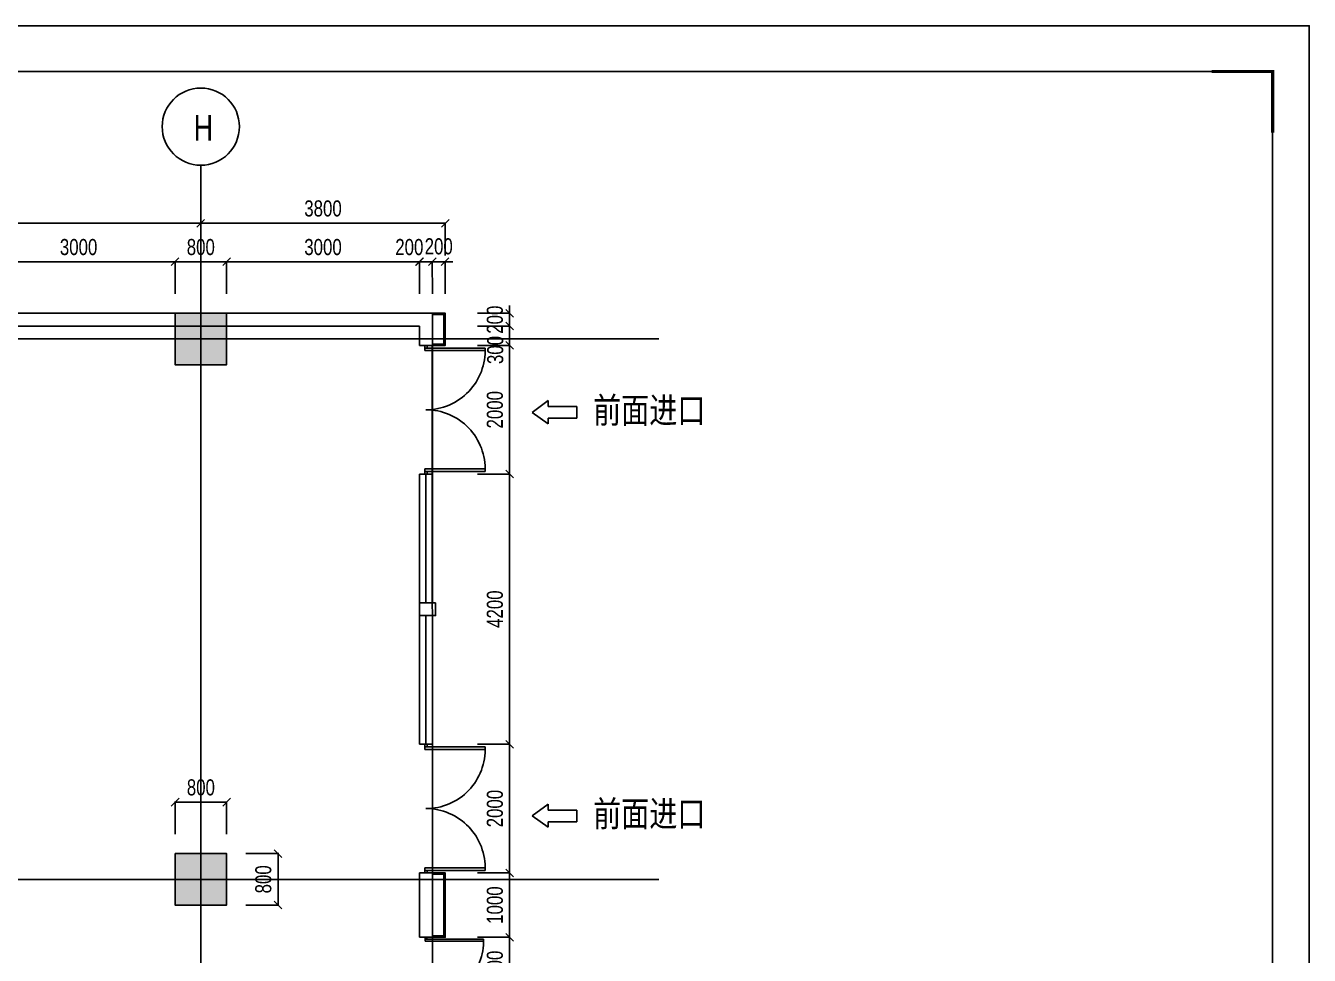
# Model space of a CAD drawing. Extents: x 30918 to 70834, y 132794 to 161021.
# Drawn here: x 50876 to 70834, y 146569 to 161021 of the extents above; entities that cross this region are included whole.
import ezdxf

# ---------------------------------------------------------------- set-up
doc = ezdxf.new("R2010")
doc.units = 0
doc.header["$LTSCALE"] = 1000
doc.linetypes.add('CENTER', pattern=[2, 1.25, -0.25, 0.25, -0.25])
doc.layers.get('Defpoints').update_dxf_attribs({"color": 212})
for name, color, linetype in [('0-土建-墙体', 7, 'Continuous'), ('0-土建-柱', 42, 'Continuous'), ('0-土建-柱填充', 251, 'Continuous'), ('0-土建-窗', 4, 'Continuous'), ('0-土建-门窗', 4, 'Continuous'), ('0-非租赁范围一', 251, 'Continuous'), ('DIM', 3, 'Continuous'), ('DIM TEXT', 7, 'Continuous'), ('新增油烟管井2014-08-06', 2, 'Continuous'), ('轴线', 10, 'CENTER')]:
    doc.layers.add(name, color=color, linetype=linetype)
doc.layers.add('H-外墙百叶', color=3, linetype='Continuous', lineweight=25)
doc.styles.get("Standard").update_dxf_attribs({"font": 'arial.ttf', "width": 0.75})
doc.styles.add('黑体', font='simhei.ttf', dxfattribs={"width": 0.8})
doc.dimstyles.new('DIM-200MM', dxfattribs={"dimtxt": 250, "dimasz": 120, "dimexe": 10, "dimexo": 100, "dimgap": 100, "dimtad": 1, "dimdec": 0, "dimrnd": 5, "dimzin": 1, "dimdsep": 46, "dimtxsty": 'Standard', "dimblk": 'OBLIQUE', "dimcen": 0.5, "dimdle": 1, "dimclrd": 256, "dimclre": 256, "dimclrt": 7, "dimaunit": 1, "dimadec": 0, "dimazin": 0, "dimtfac": 1, "dimtdec": 0, "dimtix": 1, "dimtmove": 2, "dimatfit": 3, "dimfxl": 500, "dimfxlon": 1, "dimtolj": 1, "dimtzin": 1, "dimarcsym": 0})

# ---------------------------------------------------------------- blocks, each defined once
blk = doc.blocks.new('北区-墙-2F$0$DOOR_C01')
for p, q in [((-0.48, 0.4596), (-0.48, -0.01)), ((-0.46, -0.01), (-0.46, 0.46)), ((0.46, -0.01), (0.46, 0.46)), ((0.48, 0.4596), (0.48, -0.01)), ((-0.5, -0.01), (-0.5, 0.01)), ((-0.5, 0.01), (-0.48, 0.01)), ((0.5, 0.01), (0.48, 0.01)), ((0.5, -0.01), (0.5, 0.01)), ((-0.5, -0.01), (-0.46, -0.01)), ((0.5, -0.01), (0.46, -0.01))]:
    blk.add_line(p, q)
for centre, start, end in [((-0.46, 0), 0, 92.49191), ((0.46, 0), 87.50809, 180)]:
    blk.add_arc(centre, 0.46, start, end)
blk = doc.blocks.new('南区-墙-2F$0$南区-墙-1F$0$DOOR_B01')
for p, q in [((-0.47, 0.895), (-0.47, -0.015)), ((-0.44, -0.015), (-0.44, 0.895)), ((-0.5, 0.015), (-0.47, 0.015)), ((-0.5, -0.015), (-0.5, 0.015)), ((0.47, 0.015), (0.5, 0.015)), ((0.5, 0.015), (0.5, -0.015)), ((-0.5, -0.015), (-0.44, -0.015)), ((0.5, -0.015), (0.47, -0.015))]:
    blk.add_line(p, q)
blk.add_arc((-0.44, -0.015), 0.91, 0, 91.8892)
blk = doc.blocks.new('_Oblique')
at = {"color": 0, "linetype": 'ByBlock', "lineweight": -2}
blk.add_line((-0.5, -0.5), (0.5, 0.5), dxfattribs=at)
blk = doc.blocks.new('*D107')
at = {"layer": 'Defpoints', "color": 0, "transparency": 16777216}
for p in [(53199, 157350), (50200, 153564), (53199, 153564)]:
    blk.add_point(p, dxfattribs=at)
at = {"layer": 'DIM', "lineweight": -2, "transparency": 16777216}
for p, q in [((50199, 157350), (53200, 157350)), ((50200, 156850), (50200, 157360)), ((53199, 156850), (53199, 157360))]:
    blk.add_line(p, q, dxfattribs=at)
at = {"layer": 'DIM', "lineweight": -2, "transparency": 16777216, "xscale": 120, "yscale": 120, "zscale": 120}
for p, rotation in [((50200, 157350), 180.0016419519859), ((53199, 157350), 0.001641951985867226)]:
    blk.add_blockref('_Oblique', p, dxfattribs=dict(at, rotation=rotation))
at = {"layer": 'DIM', "color": 7, "transparency": 16777216, "insert": (51699, 157578), "char_height": 250, "attachment_point": 5, "rotation": 0.0016}
blk.add_mtext('\\A1;3000', dxfattribs=at)
blk = doc.blocks.new('*D108')
at = {"layer": 'Defpoints', "color": 0, "transparency": 16777216}
for p in [(53999, 157350), (53199, 153564), (53999, 153564)]:
    blk.add_point(p, dxfattribs=at)
at = {"layer": 'DIM', "lineweight": -2, "transparency": 16777216}
for p, q in [((53198, 157350), (54000, 157350)), ((53199, 156850), (53199, 157360)), ((53999, 156850), (53999, 157360))]:
    blk.add_line(p, q, dxfattribs=at)
at = {"layer": 'DIM', "lineweight": -2, "transparency": 16777216, "xscale": 120, "yscale": 120, "zscale": 120}
for p, rotation in [((53199, 157350), 179.9938451799588), ((53999, 157350), 359.9938451799588)]:
    blk.add_blockref('_Oblique', p, dxfattribs=dict(at, rotation=rotation))
at = {"layer": 'DIM', "color": 7, "transparency": 16777216, "insert": (53599, 157578), "char_height": 250, "attachment_point": 5, "rotation": 359.9938}
blk.add_mtext('\\A1;800', dxfattribs=at)
blk = doc.blocks.new('*D109')
at = {"layer": 'Defpoints', "color": 0, "transparency": 16777216}
for p in [(57000, 157350), (53999, 153564), (57000, 153564)]:
    blk.add_point(p, dxfattribs=at)
at = {"layer": 'DIM', "lineweight": -2, "transparency": 16777216}
for p, q in [((53998, 157350), (57001, 157350)), ((53999, 156850), (53999, 157360)), ((57000, 156850), (57000, 157360))]:
    blk.add_line(p, q, dxfattribs=at)
at = {"layer": 'DIM', "lineweight": -2, "transparency": 16777216, "xscale": 120, "yscale": 120, "zscale": 120, "rotation": 180}
blk.add_blockref('_Oblique', (53999, 157350), dxfattribs=at)
at = {"layer": 'DIM', "lineweight": -2, "transparency": 16777216, "xscale": 120, "yscale": 120, "zscale": 120}
blk.add_blockref('_Oblique', (57000, 157350), dxfattribs=at)
at = {"layer": 'DIM', "color": 7, "transparency": 16777216, "insert": (55499, 157578), "char_height": 250, "attachment_point": 5}
blk.add_mtext('\\A1;3000', dxfattribs=at)
blk = doc.blocks.new('*D110')
at = {"layer": 'Defpoints', "color": 0, "transparency": 16777216}
for p in [(57198, 157350), (57000, 153564), (57200, 153564)]:
    blk.add_point(p, dxfattribs=at)
at = {"layer": 'DIM', "lineweight": -2, "transparency": 16777216}
for p, q in [((56997, 157350), (57199, 157350)), ((56999, 156850), (56998, 157360)), ((57199, 156850), (57198, 157360))]:
    blk.add_line(p, q, dxfattribs=at)
at = {"layer": 'DIM', "lineweight": -2, "transparency": 16777216, "xscale": 120, "yscale": 120, "zscale": 120}
for p, rotation in [((56998, 157350), 180.0246307503179), ((57198, 157350), 0.02463075031794881)]:
    blk.add_blockref('_Oblique', p, dxfattribs=dict(at, rotation=rotation))
at = {"layer": 'DIM', "color": 7, "transparency": 16777216, "insert": (56841, 157578), "char_height": 250, "attachment_point": 5, "rotation": 0.0246}
blk.add_mtext('\\A1;200', dxfattribs=at)
blk = doc.blocks.new('*D111')
at = {"layer": 'Defpoints', "color": 0, "transparency": 16777216}
for p in [(57398, 157350), (57200, 153564), (57400, 153564)]:
    blk.add_point(p, dxfattribs=at)
at = {"layer": 'DIM', "lineweight": -2, "transparency": 16777216}
for p, q in [((57198, 157350), (57078, 157350)), ((57199, 156850), (57198, 157360)), ((57198, 157350), (57398, 157350)), ((57399, 156850), (57398, 157360)), ((57398, 157350), (57518, 157350))]:
    blk.add_line(p, q, dxfattribs=at)
at = {"layer": 'DIM', "lineweight": -2, "transparency": 16777216, "xscale": 120, "yscale": 120, "zscale": 120}
for p, rotation in [((57198, 157350), 0.02463119905797839), ((57398, 157350), 180.024631199058)]:
    blk.add_blockref('_Oblique', p, dxfattribs=dict(at, rotation=rotation))
at = {"layer": 'DIM', "color": 7, "transparency": 16777216, "insert": (57298, 157589), "char_height": 250, "attachment_point": 5, "rotation": 0.0246}
blk.add_mtext('\\A1;200', dxfattribs=at)
blk = doc.blocks.new('*D112')
at = {"layer": 'Defpoints', "color": 0, "transparency": 16777216}
for p in [(57000, 156550), (58400, 156550), (57000, 156350)]:
    blk.add_point(p, dxfattribs=at)
at = {"layer": 'DIM', "lineweight": -2, "transparency": 16777216}
for p, q in [((57900, 156550), (58410, 156550)), ((58400, 156550), (58400, 156670)), ((58400, 156350), (58400, 156550)), ((57900, 156350), (58410, 156350)), ((58400, 156350), (58400, 156230))]:
    blk.add_line(p, q, dxfattribs=at)
at = {"layer": 'DIM', "lineweight": -2, "transparency": 16777216, "xscale": 120, "yscale": 120, "zscale": 120}
for p, rotation in [((58400, 156550), 270), ((58400, 156350), 90)]:
    blk.add_blockref('_Oblique', p, dxfattribs=dict(at, rotation=rotation))
at = {"layer": 'DIM', "color": 7, "transparency": 16777216, "insert": (58172, 156450), "char_height": 250, "attachment_point": 5, "rotation": 90}
blk.add_mtext('\\A1;200', dxfattribs=at)
blk = doc.blocks.new('*D113')
at = {"layer": 'Defpoints', "color": 0, "transparency": 16777216}
for p in [(57000, 156350), (58400, 156350), (57000, 156050)]:
    blk.add_point(p, dxfattribs=at)
at = {"layer": 'DIM', "lineweight": -2, "transparency": 16777216}
for p, q in [((57900, 156350), (58410, 156350)), ((58400, 156049), (58400, 156351)), ((57900, 156050), (58410, 156050))]:
    blk.add_line(p, q, dxfattribs=at)
at = {"layer": 'DIM', "lineweight": -2, "transparency": 16777216, "xscale": 120, "yscale": 120, "zscale": 120}
for p, rotation in [((58400, 156350), 90), ((58400, 156050), 270)]:
    blk.add_blockref('_Oblique', p, dxfattribs=dict(at, rotation=rotation))
at = {"layer": 'DIM', "color": 7, "transparency": 16777216, "insert": (58178, 155979), "char_height": 250, "attachment_point": 5, "rotation": 90}
blk.add_mtext('\\A1;300', dxfattribs=at)
blk = doc.blocks.new('*D114')
at = {"layer": 'Defpoints', "color": 0, "transparency": 16777216}
for p in [(57080, 156050), (57080, 154050), (58400, 154050)]:
    blk.add_point(p, dxfattribs=at)
at = {"layer": 'DIM', "lineweight": -2, "transparency": 16777216}
for p, q in [((57900, 156050), (58410, 156050)), ((58400, 156051), (58400, 154049)), ((57900, 154050), (58410, 154050))]:
    blk.add_line(p, q, dxfattribs=at)
at = {"layer": 'DIM', "lineweight": -2, "transparency": 16777216, "xscale": 120, "yscale": 120, "zscale": 120}
for p, rotation in [((58400, 156050), 90), ((58400, 154050), 270)]:
    blk.add_blockref('_Oblique', p, dxfattribs=dict(at, rotation=rotation))
at = {"layer": 'DIM', "color": 7, "transparency": 16777216, "insert": (58172, 155050), "char_height": 250, "attachment_point": 5, "rotation": 90}
blk.add_mtext('\\A1;2000', dxfattribs=at)
blk = doc.blocks.new('*D115')
at = {"layer": 'Defpoints', "color": 0, "transparency": 16777216}
for p in [(57200, 154050), (57200, 149850), (58400, 149850)]:
    blk.add_point(p, dxfattribs=at)
at = {"layer": 'DIM', "lineweight": -2, "transparency": 16777216}
for p, q in [((57900, 154050), (58410, 154050)), ((58400, 154051), (58400, 149849)), ((57900, 149850), (58410, 149850))]:
    blk.add_line(p, q, dxfattribs=at)
at = {"layer": 'DIM', "lineweight": -2, "transparency": 16777216, "xscale": 120, "yscale": 120, "zscale": 120}
for p, rotation in [((58400, 154050), 90), ((58400, 149850), 270)]:
    blk.add_blockref('_Oblique', p, dxfattribs=dict(at, rotation=rotation))
at = {"layer": 'DIM', "color": 7, "transparency": 16777216, "insert": (58172, 151950), "char_height": 250, "attachment_point": 5, "rotation": 90}
blk.add_mtext('\\A1;4200', dxfattribs=at)
blk = doc.blocks.new('*D116')
at = {"layer": 'Defpoints', "color": 0, "transparency": 16777216}
for p in [(57080, 149850), (57080, 147850), (58400, 147850)]:
    blk.add_point(p, dxfattribs=at)
at = {"layer": 'DIM', "lineweight": -2, "transparency": 16777216}
for p, q in [((57900, 149850), (58410, 149850)), ((58400, 149851), (58400, 147849)), ((57900, 147850), (58410, 147850))]:
    blk.add_line(p, q, dxfattribs=at)
at = {"layer": 'DIM', "lineweight": -2, "transparency": 16777216, "xscale": 120, "yscale": 120, "zscale": 120}
for p, rotation in [((58400, 149850), 90), ((58400, 147850), 270)]:
    blk.add_blockref('_Oblique', p, dxfattribs=dict(at, rotation=rotation))
at = {"layer": 'DIM', "color": 7, "transparency": 16777216, "insert": (58172, 148850), "char_height": 250, "attachment_point": 5, "rotation": 90}
blk.add_mtext('\\A1;2000', dxfattribs=at)
blk = doc.blocks.new('*D117')
at = {"layer": 'Defpoints', "color": 0, "transparency": 16777216}
for p in [(57400, 147850), (57400, 146850), (58400, 146850)]:
    blk.add_point(p, dxfattribs=at)
at = {"layer": 'DIM', "lineweight": -2, "transparency": 16777216}
for p, q in [((57900, 147850), (58410, 147850)), ((58400, 147851), (58400, 146849)), ((57900, 146850), (58410, 146850))]:
    blk.add_line(p, q, dxfattribs=at)
at = {"layer": 'DIM', "lineweight": -2, "transparency": 16777216, "xscale": 120, "yscale": 120, "zscale": 120}
for p, rotation in [((58400, 147850), 90), ((58400, 146850), 270)]:
    blk.add_blockref('_Oblique', p, dxfattribs=dict(at, rotation=rotation))
at = {"layer": 'DIM', "color": 7, "transparency": 16777216, "insert": (58172, 147350), "char_height": 250, "attachment_point": 5, "rotation": 90}
blk.add_mtext('\\A1;1000', dxfattribs=at)
blk = doc.blocks.new('*D118')
at = {"layer": 'Defpoints', "color": 0, "transparency": 16777216}
for p in [(57085, 146850), (57085, 145850), (58400, 145850)]:
    blk.add_point(p, dxfattribs=at)
at = {"layer": 'DIM', "lineweight": -2, "transparency": 16777216}
for p, q in [((57900, 146850), (58410, 146850)), ((58400, 146851), (58400, 145849)), ((57900, 145850), (58410, 145850))]:
    blk.add_line(p, q, dxfattribs=at)
at = {"layer": 'DIM', "lineweight": -2, "transparency": 16777216, "xscale": 120, "yscale": 120, "zscale": 120}
for p, rotation in [((58400, 146850), 90), ((58400, 145850), 270)]:
    blk.add_blockref('_Oblique', p, dxfattribs=dict(at, rotation=rotation))
at = {"layer": 'DIM', "color": 7, "transparency": 16777216, "insert": (58172, 146350), "char_height": 250, "attachment_point": 5, "rotation": 90}
blk.add_mtext('\\A1;1000', dxfattribs=at)
blk = doc.blocks.new('*D136')
at = {"layer": 'Defpoints', "color": 0, "transparency": 16777216}
for p in [(54000, 148950), (53200, 148150), (54000, 148150)]:
    blk.add_point(p, dxfattribs=at)
at = {"layer": 'DIM', "lineweight": -2, "transparency": 16777216}
for p, q in [((53199, 148950), (54001, 148950)), ((53200, 148450), (53200, 148960)), ((54000, 148450), (54000, 148960))]:
    blk.add_line(p, q, dxfattribs=at)
at = {"layer": 'DIM', "lineweight": -2, "transparency": 16777216, "xscale": 120, "yscale": 120, "zscale": 120, "rotation": 180}
blk.add_blockref('_Oblique', (53200, 148950), dxfattribs=at)
at = {"layer": 'DIM', "lineweight": -2, "transparency": 16777216, "xscale": 120, "yscale": 120, "zscale": 120}
blk.add_blockref('_Oblique', (54000, 148950), dxfattribs=at)
at = {"layer": 'DIM', "color": 7, "transparency": 16777216, "insert": (53600, 149178), "char_height": 250, "attachment_point": 5}
blk.add_mtext('\\A1;800', dxfattribs=at)
blk = doc.blocks.new('*D137')
at = {"layer": 'Defpoints', "color": 0, "transparency": 16777216}
for p in [(54000, 148150), (54000, 147350), (54800, 147350)]:
    blk.add_point(p, dxfattribs=at)
at = {"layer": 'DIM', "lineweight": -2, "transparency": 16777216}
for p, q in [((54300, 148150), (54810, 148150)), ((54800, 148151), (54800, 147349)), ((54300, 147350), (54810, 147350))]:
    blk.add_line(p, q, dxfattribs=at)
at = {"layer": 'DIM', "lineweight": -2, "transparency": 16777216, "xscale": 120, "yscale": 120, "zscale": 120}
for p, rotation in [((54800, 148150), 90), ((54800, 147350), 270)]:
    blk.add_blockref('_Oblique', p, dxfattribs=dict(at, rotation=rotation))
at = {"layer": 'DIM', "color": 7, "transparency": 16777216, "insert": (54572, 147750), "char_height": 250, "attachment_point": 5, "rotation": 90}
blk.add_mtext('\\A1;800', dxfattribs=at)
blk = doc.blocks.new('*D156')
at = {"layer": 'Defpoints', "color": 0, "transparency": 16777216}
for p in [(53599, 157950), (45199, 154164), (53599, 154164)]:
    blk.add_point(p, dxfattribs=at)
at = {"layer": 'DIM', "lineweight": -2, "transparency": 16777216}
for p, q in [((45198, 157950), (53600, 157950)), ((45199, 157450), (45199, 157960)), ((53599, 157450), (53599, 157960))]:
    blk.add_line(p, q, dxfattribs=at)
at = {"layer": 'DIM', "lineweight": -2, "transparency": 16777216, "xscale": 120, "yscale": 120, "zscale": 120, "rotation": 180}
blk.add_blockref('_Oblique', (45199, 157950), dxfattribs=at)
at = {"layer": 'DIM', "lineweight": -2, "transparency": 16777216, "xscale": 120, "yscale": 120, "zscale": 120}
blk.add_blockref('_Oblique', (53599, 157950), dxfattribs=at)
at = {"layer": 'DIM', "color": 7, "transparency": 16777216, "insert": (49399, 158178), "char_height": 250, "attachment_point": 5}
blk.add_mtext('\\A1;8400', dxfattribs=at)
blk = doc.blocks.new('*D158')
at = {"layer": 'Defpoints', "color": 0, "transparency": 16777216}
for p in [(53599, 157950), (53599, 154164), (57399, 154164)]:
    blk.add_point(p, dxfattribs=at)
at = {"layer": 'DIM', "lineweight": -2, "transparency": 16777216}
for p, q in [((57400, 157950), (53598, 157950)), ((53599, 157450), (53599, 157960)), ((57399, 157450), (57399, 157960))]:
    blk.add_line(p, q, dxfattribs=at)
at = {"layer": 'DIM', "lineweight": -2, "transparency": 16777216, "xscale": 120, "yscale": 120, "zscale": 120, "rotation": 180}
blk.add_blockref('_Oblique', (53599, 157950), dxfattribs=at)
at = {"layer": 'DIM', "lineweight": -2, "transparency": 16777216, "xscale": 120, "yscale": 120, "zscale": 120}
blk.add_blockref('_Oblique', (57399, 157950), dxfattribs=at)
at = {"layer": 'DIM', "color": 7, "transparency": 16777216, "insert": (55499, 158178), "char_height": 250, "attachment_point": 5}
blk.add_mtext('\\A1;3800', dxfattribs=at)
blk = doc.blocks.new('气流方向')
at = {"color": 2}
for p, q in [((-138.8, -45), (-138.8, 45)), ((-138.8, 45), (84.2, 45)), ((84.2, 92), (84.2, 45)), ((210, 0), (84.2, 92)), ((210, 0), (84.2, -88)), ((-138.8, -45), (84.2, -45)), ((84.2, -88), (84.2, -45))]:
    blk.add_line(p, q, dxfattribs=at)

msp = doc.modelspace()

# ---------------------------------------------------------------- hatches: boundary and pattern name
at = {"layer": '0-土建-柱填充'}
for points in [[(53198.8, 156550), (53198.8, 155750), (53998.8, 155750), (53998.8, 156550)], [(54000, 148150), (53200, 148150), (53200, 147350), (54000, 147350)]]:
    msp.add_hatch(color=256, dxfattribs=at).paths.add_polyline_path(points)

# ---------------------------------------------------------------- linework, layer by layer
for points in [[(30917.7, 134694.7), (30917.7, 161020.7), (68933.7, 161020.7)], [(68933.7, 161020.7), (70834.5, 161020.7), (70834.5, 159119.9)], [(68933.7, 132793.9), (70834.5, 132793.9), (70834.5, 159119.9)]]:
    msp.add_lwpolyline(points)
msp.add_lwpolyline([(31487.9, 160307.9), (70264.2, 160307.9), (70264.2, 133506.7), (31487.9, 133506.7)], close=True)
at = {"const_width": 47.5}
msp.add_lwpolyline([(70264.2, 159357.5), (70264.2, 160307.9), (69313.8, 160307.9)], dxfattribs=at)
at = {"layer": '0-土建-墙体'}
for p, q in [((57200, 156549.9), (45600, 156549.9)), ((57200, 156049.9), (57200, 156549.9)), ((57000, 156349.9), (45800, 156349.9)), ((57000, 156349.9), (57000, 156350)), ((57000, 156049.9), (57000, 156349.9)), ((57000, 156049.9), (57200, 156049.9)), ((57200, 147850), (57000, 147850)), ((57000, 147350), (57000, 147850)), ((57200, 146850), (57200, 147850)), ((57000, 147350), (57000, 146850)), ((57200, 146850), (57000, 146850))]:
    msp.add_line(p, q, dxfattribs=at)
for points in [[(57200, 156550), (57400, 156550), (57400, 156050), (57200, 156049.9)], [(57200, 156530), (57380, 156530), (57380, 156070), (57200, 156069.9)], [(57200, 147850), (57400, 147850), (57400, 146850), (57200, 146850)], [(57200, 147830), (57380, 147830), (57380, 146870), (57200, 146870)]]:
    msp.add_lwpolyline(points, dxfattribs=at)
msp.add_lwpolyline([(57250, 152050), (57000, 152050), (57000, 151850), (57250, 151850)], close=True, dxfattribs=at)
at = {"layer": '0-土建-柱'}
for points in [[(53198.8, 156550), (53198.8, 155750), (53998.8, 155750), (53998.8, 156550)], [(53198.8, 156550), (53198.8, 155750), (53998.8, 155750), (53998.8, 156550)], [(53200, 148150), (53200, 147350), (54000, 147350), (54000, 148150)], [(53200, 148150), (53200, 147350), (54000, 147350), (54000, 148150)]]:
    msp.add_lwpolyline(points, close=True, dxfattribs=at)
at = {"layer": '0-土建-窗'}
for p, q in [((57200, 152050), (57200, 156049.9)), ((57000, 154049.9), (57000, 152050)), ((57100, 152050), (57100, 154049.9)), ((57000, 151850), (57000, 149850)), ((57100, 149850), (57100, 151850)), ((57200, 147550), (57200, 151850))]:
    msp.add_line(p, q, dxfattribs=at)
at = {"layer": '0-土建-门窗'}
for p, q in [((57000, 154049.9), (57200, 154049.9)), ((57000, 149850), (57200, 149850))]:
    msp.add_line(p, q, dxfattribs=at)
at = {"layer": '0-非租赁范围一'}
for points in [[(57400, 156550), (45600, 156549.9)], [(49850, 139550), (53200, 139550), (53200, 138950), (54000, 138950), (54000, 139550), (55576.3, 139550), (57200, 145706.6), (57200, 145850), (57200, 146850), (57400, 146850), (57400, 147850), (57200, 147850), (57196.5, 156049.9), (57400, 156049.9), (57400, 156550)]]:
    msp.add_lwpolyline(points, dxfattribs=at)
at = {"layer": 'DIM'}
msp.add_circle((53598.8, 159451.4), 600, dxfattribs=at)
at = {"layer": '轴线', "ltscale": 500}
for p, q in [((53598.8, 158851.4), (53598.8, 137105.4)), ((41156, 156150), (60718.4, 156150)), ((41156, 147750), (60718.4, 147750))]:
    msp.add_line(p, q, dxfattribs=at)

# ---------------------------------------------------------------- block references
at = {"layer": '0-土建-门窗', "rotation": 270}
for name, p, xscale, yscale, zscale in [('北区-墙-2F$0$DOOR_C01', (57100, 155049.9), 1999.999999999964, 1999.999999999964, 1999.999999999964), ('北区-墙-2F$0$DOOR_C01', (57100, 148850), 1999.999999999964, 1999.999999999964, 1999.999999999964), ('南区-墙-2F$0$南区-墙-1F$0$DOOR_B01', (57100, 146350), 999.9999999999901, 999.9999999999901, 999.9999999999901)]:
    msp.add_blockref(name, p, dxfattribs=dict(at, xscale=xscale, yscale=yscale, zscale=zscale))
at = {"layer": 'H-外墙百叶', "xscale": -2, "yscale": 2, "zscale": 2}
for p in [(59170.2, 155009.1), (59170.2, 148735.7)]:
    msp.add_blockref('气流方向', p, dxfattribs=at)

# ---------------------------------------------------------------- texts
at = {"layer": 'DIM TEXT', "insert": (53488.1, 159633.3), "char_height": 400, "attachment_point": 1}
msp.add_mtext_dynamic_manual_height_columns('H', width=10456.675, gutter_width=2, heights=[0], dxfattribs=at)
at = {"layer": '新增油烟管井2014-08-06', "color": 0, "style": '黑体', "width": 0.8}
for p in [(59698.8, 154843), (59698.8, 148569.6)]:
    msp.add_text('前面进口', height=400, dxfattribs=at).set_placement(p)

# ---------------------------------------------------------------- dimensions: what is measured, and where the dimension line sits
at = {"layer": 'DIM'}
for p1, p2, distance, picture, middle in [((45198.8, 154164.2), (53598.8, 154164.2), 3785.7, '*D156', (49398.8, 158177.5)), ((57398.5, 154164.2), (53598.8, 154164.2), -3785.7, '*D158', (55498.6, 158177.6)), ((50200, 153564.1), (53198.8, 153564.2), 3785.8, '*D107', (51699.3, 157577.7)), ((53198.8, 153564.2), (53998.8, 153564.1), 3785.8, '*D108', (53599.2, 157577.6)), ((53998.8, 153564.2), (57000, 153564.2), 3785.7, '*D109', (55499.4, 157577.6)), ((57000, 156349.9), (57000, 156549.9), -1400, '*D112', (58172.4, 156449.9)), ((57080, 156049.9), (57080, 154049.9), 1320, '*D114', (58172.4, 155049.9)), ((57200, 154049.9), (57200, 149850), 1200, '*D115', (58172.4, 151950)), ((57080, 149850), (57080, 147850), 1320, '*D116', (58172.4, 148850)), ((53200, 148150), (54000, 148150), 800, '*D136', (53600, 149177.6)), ((54000, 148150), (54000, 147350), 800, '*D137', (54572.4, 147750)), ((57400, 147850), (57400, 146850), 1000, '*D117', (58172.4, 147350)), ((57085, 146850), (57085, 145850), 1315, '*D118', (58172.4, 146350))]:
    dim = msp.add_aligned_dim(p1=p1, p2=p2, distance=distance, dimstyle='DIM-200MM', dxfattribs=at)
    dim.commit()
    dim.dimension.update_dxf_attribs({"geometry": picture, "text_midpoint": middle})
for base, p1, p2, angle, picture, middle in [((57198.4, 157350), (57000, 153564.1), (57200, 153564.2), 0.02463, '*D110', (56841.4, 157577.6)), ((57398.4, 157350.1), (57200, 153564.1), (57400, 153564.2), 0.02463, '*D111', (57298.2, 157588.7)), ((58400, 156349.9), (57000, 156049.9), (57000, 156349.9), 90, '*D113', (58177.9, 155979.4))]:
    dim = msp.add_linear_dim(base=base, p1=p1, p2=p2, angle=angle, dimstyle='DIM-200MM', dxfattribs=at)
    dim.commit()
    dim.dimension.update_dxf_attribs({"geometry": picture, "text_midpoint": middle, "dimtype": 161})

doc.saveas('drawing.dxf')
